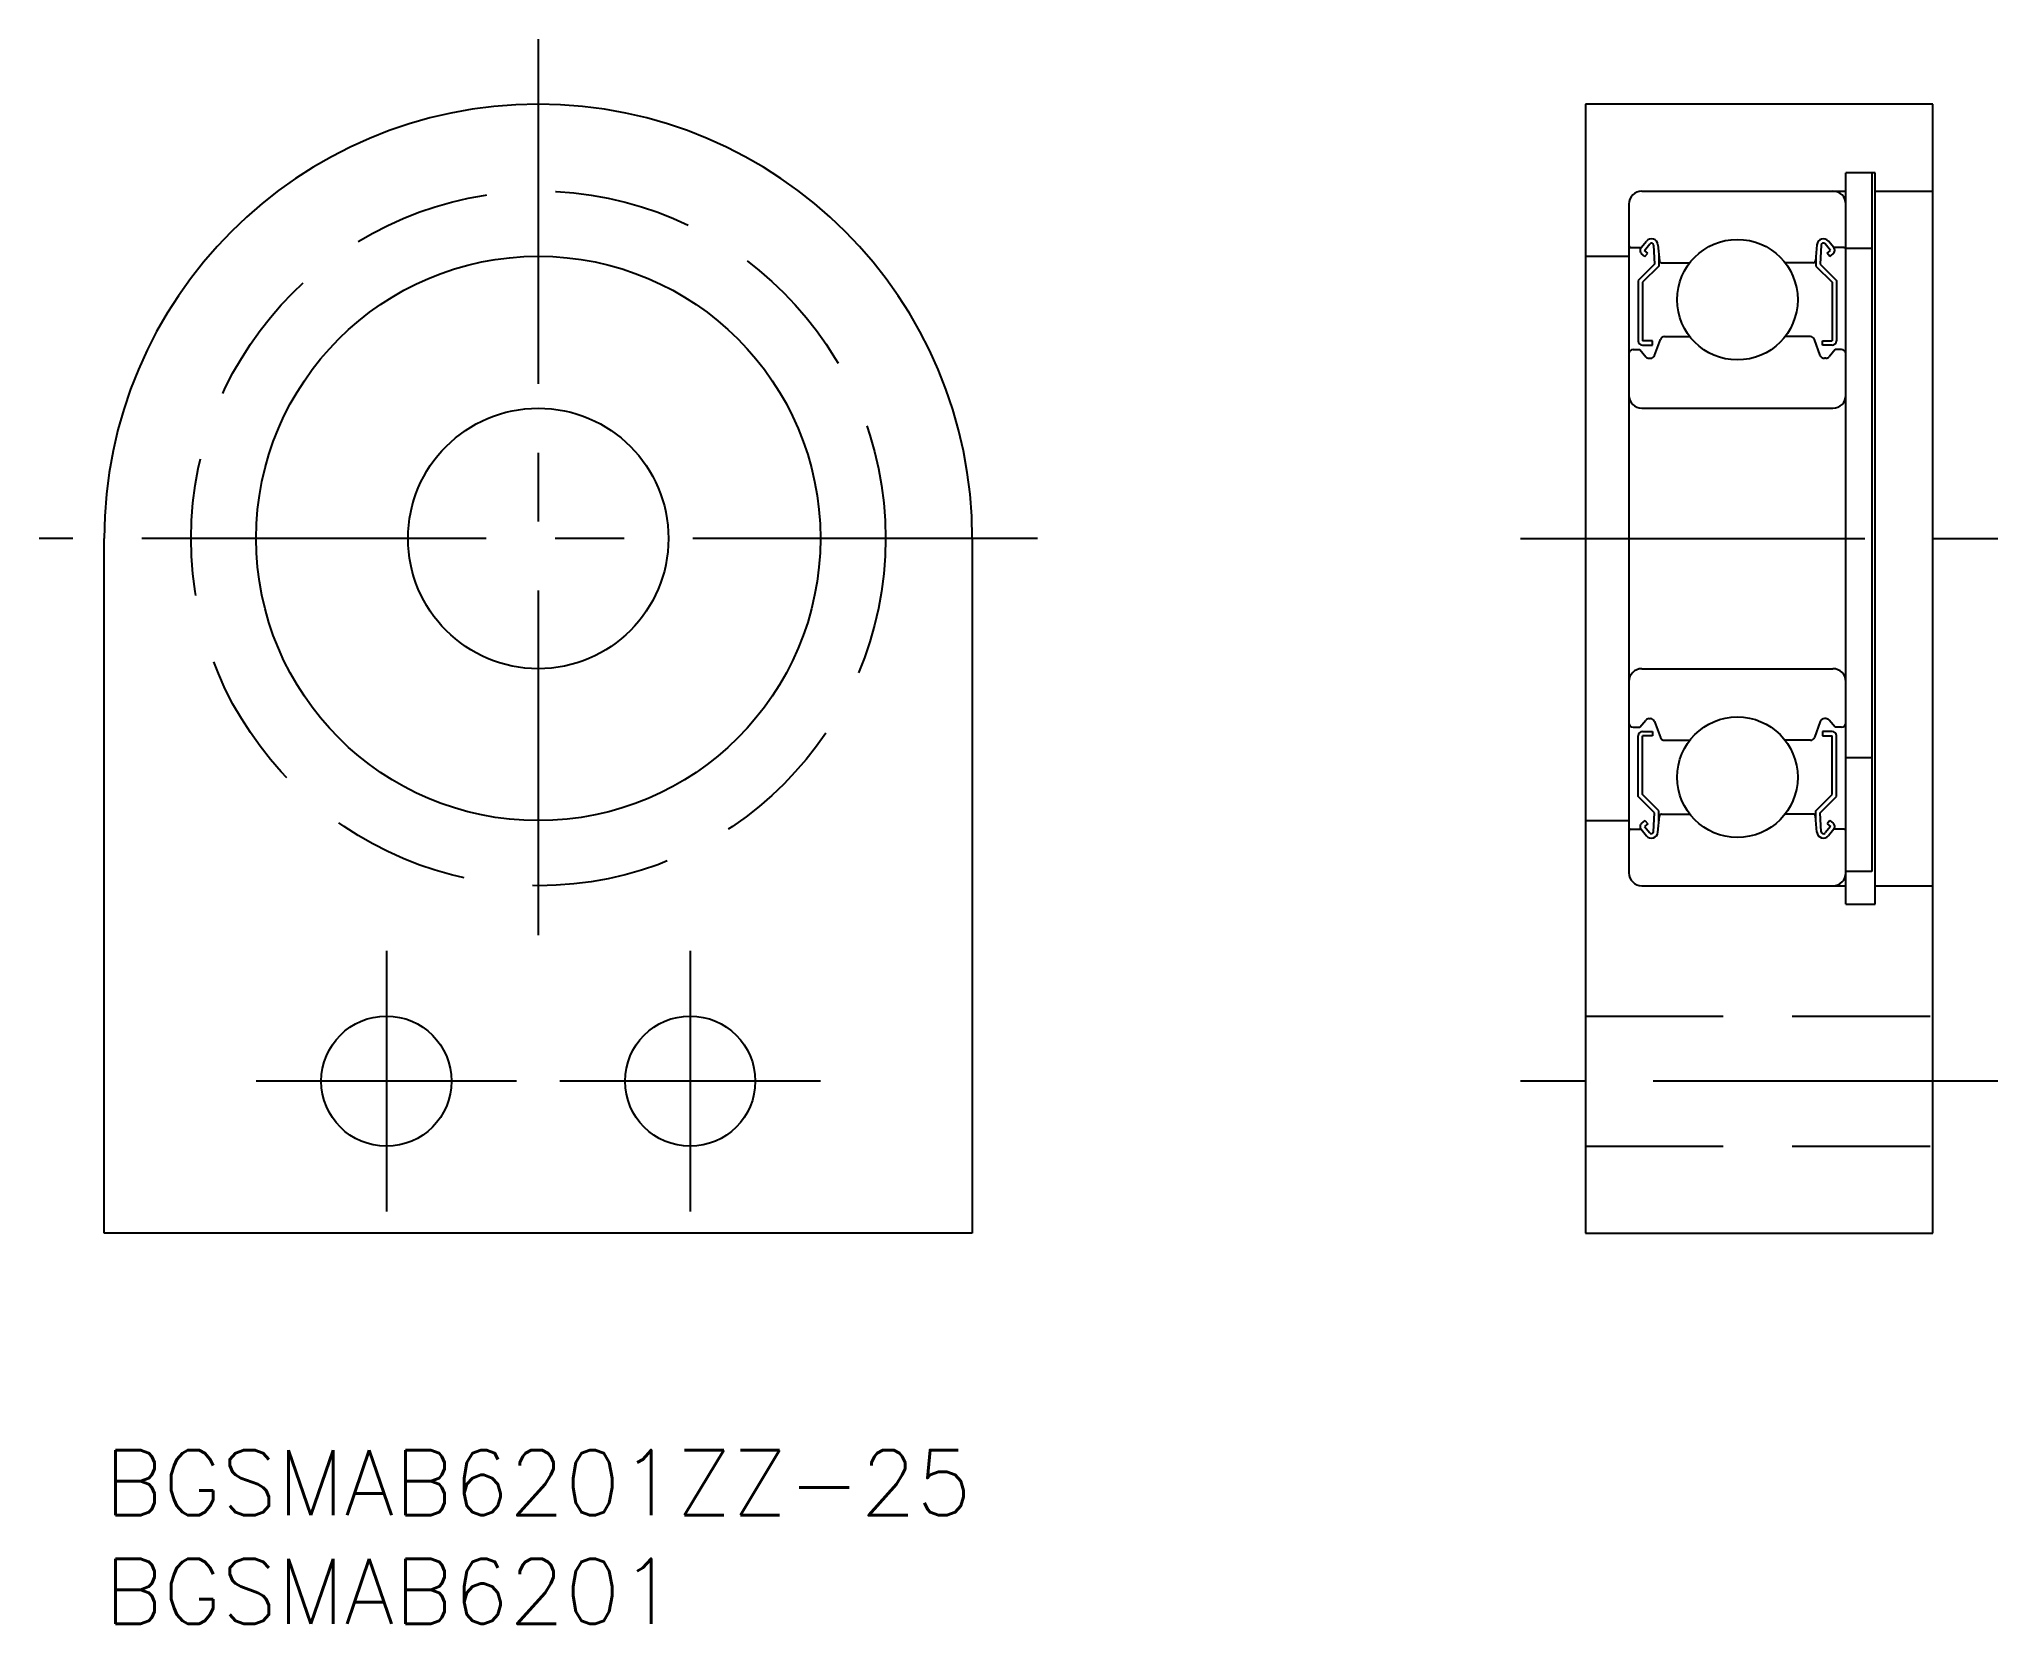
# Model space of a CAD drawing. Extents: x -3 to 87.3, y -8 to 65.
import ezdxf

# ---------------------------------------------------------------- set-up
doc = ezdxf.new("R2010")
doc.units = 0
doc.header["$LTSCALE"] = 0.5
doc.linetypes.add('CENTER', pattern=[50.8, 31.75, -6.35, 6.35, -6.35])
doc.linetypes.add('DASHED', pattern=[19.05, 12.7, -6.35])
for name, color, linetype in [('MSM_CENTER', 1, 'CENTER'), ('MSM_CONTINUOUS', 7, 'CONTINUOUS'), ('MSM_DASHED', 4, 'DASHED'), ('MSM_PART_NUMBER', 7, 'CONTINUOUS')]:
    doc.layers.add(name, color=color, linetype=linetype)
doc.styles.get("Standard").update_dxf_attribs({"font": 'txt.shx', "height": 3, "bigfont": 'bigfont.shx'})

# ---------------------------------------------------------------- blocks, each defined once
blk = doc.blocks.new('*U6')
at = {"layer": 'MSM_PART_NUMBER'}
blk.add_text('BGSMAB6201ZZ-25', height=3, dxfattribs=at).set_placement((0, -3))
blk = doc.blocks.new('*U7')
at = {"layer": 'MSM_PART_NUMBER'}
blk.add_text('BGSMAB6201', height=3, dxfattribs=at).set_placement((0, -8))

msp = doc.modelspace()

# ---------------------------------------------------------------- linework, layer by layer
at = {"layer": 'MSM_CENTER'}
for p, q in [((20, 65), (20, 23)), ((43, 42), (-3, 42)), ((65.258, 42), (87.258, 42)), ((13, 23), (13, 11)), ((27, 23), (27, 11)), ((19, 17), (7, 17)), ((33, 17), (21, 17)), ((87.258, 17), (65.258, 17))]:
    msp.add_line(p, q, dxfattribs=at)
at = {"layer": 'MSM_CONTINUOUS'}
for p, q in [((68.258, 62), (68.258, 10)), ((84.258, 62), (68.258, 62)), ((84.258, 10), (84.258, 62)), ((80.258, 25.15), (80.258, 58.85)), ((81.608, 58.85, -1.3), (80.258, 58.85, -1.3)), ((81.458, 58.85), (81.458, 26.65)), ((81.608, 25.15, -0.1), (81.608, 58.85, -0.1)), ((70.858, 58), (80.258, 58)), ((81.608, 58, -1.3), (84.258, 58, -1.3)), ((70.258, 57.4), (70.258, 26.6)), ((70.358, 55.4), (70.818, 55.4)), ((70.818, 55.4), (71.068, 55.697)), ((70.996, 54.99), (70.843, 55.118)), ((70.971, 55.271), (71.222, 55.569)), ((71.124, 55.143), (70.971, 55.271)), ((70.996, 54.99), (71.124, 55.143)), ((71.398, 55.51), (71.441, 54.633)), ((71.597, 55.531), (71.661, 54.791)), ((78.92, 55.531), (78.855, 54.791)), ((79.118, 55.51), (79.075, 54.633)), ((79.545, 55.271), (79.295, 55.569)), ((79.392, 55.143), (79.545, 55.271)), ((79.52, 54.99), (79.392, 55.143)), ((79.698, 55.4), (79.449, 55.697)), ((79.52, 54.99), (79.673, 55.118)), ((80.158, 55.4), (79.698, 55.4)), ((81.458, 55.35, -1.3), (80.258, 55.35, -1.3)), ((68.258, 55), (70.258, 55)), ((71.441, 54.633), (70.691, 53.883)), ((71.641, 54.55), (70.891, 53.8)), ((71.641, 55.02), (71.641, 54.55)), ((71.761, 54.7), (73.061, 54.7)), ((78.756, 54.7), (77.456, 54.7)), ((78.875, 55.02), (78.875, 54.55)), ((78.875, 54.55), (79.625, 53.8)), ((79.075, 54.633), (79.825, 53.883)), ((70.691, 53.883), (70.691, 51.1)), ((70.891, 53.8), (70.891, 51.1)), ((79.625, 53.8), (79.625, 51.1)), ((79.825, 53.883), (79.825, 51.1)), ((70.458, 50.7), (70.758, 50.7)), ((70.758, 50.7), (71.034, 50.371)), ((71.341, 51.1), (70.891, 51.1)), ((70.891, 50.9), (71.341, 50.9)), ((71.341, 50.9), (71.341, 51.1)), ((71.44, 50.432), (71.708, 51.168)), ((71.896, 51.3), (73.061, 51.3)), ((78.62, 51.3), (77.456, 51.3)), ((79.076, 50.432), (78.808, 51.168)), ((79.175, 51.1), (79.625, 51.1)), ((79.175, 50.9), (79.175, 51.1)), ((79.625, 50.9), (79.175, 50.9)), ((79.758, 50.7), (79.483, 50.371)), ((80.058, 50.7), (79.758, 50.7)), ((71.187, 50.3), (71.252, 50.3)), ((79.329, 50.3), (79.264, 50.3)), ((70.858, 48), (79.658, 48)), ((0, 10), (0, 42)), ((40, 42), (40, 10)), ((70.858, 36), (79.658, 36)), ((70.758, 33.3), (71.034, 33.629)), ((71.187, 33.7), (71.252, 33.7)), ((71.44, 33.568), (71.708, 32.832)), ((79.076, 33.568), (78.808, 32.832)), ((79.329, 33.7), (79.264, 33.7)), ((79.758, 33.3), (79.483, 33.629)), ((70.458, 33.3), (70.758, 33.3)), ((70.691, 30.117), (70.691, 32.9)), ((70.891, 33.1), (71.341, 33.1)), ((70.891, 30.2), (70.891, 32.9)), ((71.341, 32.9), (70.891, 32.9)), ((71.341, 33.1), (71.341, 32.9)), ((71.896, 32.7), (73.061, 32.7)), ((78.62, 32.7), (77.456, 32.7)), ((79.625, 33.1), (79.175, 33.1)), ((79.175, 33.1), (79.175, 32.9)), ((79.175, 32.9), (79.625, 32.9)), ((79.625, 30.2), (79.625, 32.9)), ((80.058, 33.3), (79.758, 33.3)), ((79.825, 30.117), (79.825, 32.9)), ((81.458, 31.893, -1.3), (80.258, 31.893, -1.3)), ((71.441, 29.367), (70.691, 30.117)), ((71.641, 29.45), (70.891, 30.2)), ((78.875, 29.45), (79.625, 30.2)), ((79.075, 29.367), (79.825, 30.117)), ((68.258, 29), (70.258, 29)), ((70.996, 29.01), (70.843, 28.882)), ((70.996, 29.01), (71.124, 28.857)), ((71.398, 28.49), (71.441, 29.367)), ((71.597, 28.469), (71.661, 29.209)), ((71.641, 28.98), (71.641, 29.45)), ((71.761, 29.3), (73.061, 29.3)), ((78.756, 29.3), (77.456, 29.3)), ((78.92, 28.469), (78.855, 29.209)), ((78.875, 28.98), (78.875, 29.45)), ((79.118, 28.49), (79.075, 29.367)), ((79.52, 29.01), (79.392, 28.857)), ((79.52, 29.01), (79.673, 28.882)), ((70.358, 28.6), (70.818, 28.6)), ((70.818, 28.6), (71.068, 28.303)), ((71.124, 28.857), (70.971, 28.729)), ((70.971, 28.729), (71.222, 28.431)), ((79.545, 28.729), (79.295, 28.431)), ((79.392, 28.857), (79.545, 28.729)), ((79.698, 28.6), (79.449, 28.303)), ((80.158, 28.6), (79.698, 28.6)), ((81.458, 26.65, -1.3), (80.258, 26.65, -1.3)), ((70.858, 26), (80.258, 26)), ((73.258, 26), (73.258, 26)), ((81.608, 26, -1.3), (84.258, 26, -1.3)), ((80.258, 25.15, -1.3), (81.608, 25.15, -1.3)), ((40, 10), (0, 10)), ((68.258, 10), (84.258, 10))]:
    msp.add_line(p, q, dxfattribs=at)
for centre, radius in [((75.258, 53), 2.778), ((20, 42), 13), ((20, 42), 6), ((75.258, 31), 2.778), ((13, 17), 3), ((27, 17), 3)]:
    msp.add_circle(centre, radius, dxfattribs=at)
for centre, radius, start, end in [((20, 42), 20, 0, 180), ((70.858, 57.4), 0.6, 90, 180), ((79.658, 57.4), 0.6, 0, 90), ((70.358, 55.5), 0.1, 180, 270), ((70.971, 55.271), 0.2, 140.00119, 230.08703), ((71.298, 55.505), 0.3, 4.99683, 140.00119), ((71.298, 55.505), 0.1, 2.81979, 140.00022), ((79.219, 55.505), 0.3, 39.99881, 175.00317), ((79.218, 55.505), 0.1, 39.99978, 177.18021), ((79.545, 55.271), 0.2, 309.91297, 39.99881), ((80.158, 55.5), 0.1, 270, 0), ((71.761, 54.8), 0.1, 184.99683, 270), ((78.756, 54.8), 0.1, 270, 355.00317), ((70.458, 50.5), 0.2, 90, 180), ((70.891, 51.1), 0.2, 180, 270), ((71.896, 51.1), 0.2, 90, 159.99165), ((78.62, 51.1), 0.2, 20.00835, 90), ((79.625, 51.1), 0.2, 270, 0), ((80.058, 50.5), 0.2, 0, 90), ((71.187, 50.5), 0.2, 219.9952, 270), ((71.252, 50.5), 0.2, 270, 339.99165), ((79.264, 50.5), 0.2, 200.00835, 270), ((79.329, 50.5), 0.2, 270, 320.0048), ((70.858, 48.6), 0.6, 180, 270), ((79.658, 48.6), 0.6, 270, 0), ((70.858, 35.4), 0.6, 90, 180), ((79.658, 35.4), 0.6, 0, 90), ((70.458, 33.5), 0.2, 180, 270), ((71.187, 33.5), 0.2, 90, 140.0048), ((71.252, 33.5), 0.2, 20.00835, 90), ((79.264, 33.5), 0.2, 90, 159.99165), ((79.329, 33.5), 0.2, 39.9952, 90), ((80.058, 33.5), 0.2, 270, 0), ((70.891, 32.9), 0.2, 90, 180), ((71.896, 32.9), 0.2, 200.00835, 270), ((78.62, 32.9), 0.2, 270, 339.99165), ((79.625, 32.9), 0.2, 0, 90), ((71.761, 29.2), 0.1, 90, 175.00317), ((78.756, 29.2), 0.1, 4.99683, 90), ((70.358, 28.5), 0.1, 90, 180), ((70.971, 28.729), 0.2, 129.91297, 219.99881), ((71.298, 28.495), 0.3, 219.99881, 355.00317), ((71.298, 28.495), 0.1, 219.99978, 357.18021), ((79.219, 28.495), 0.3, 184.99683, 320.00119), ((79.218, 28.495), 0.1, 182.81979, 320.00022), ((79.545, 28.729), 0.2, 320.00119, 50.08703), ((80.158, 28.5), 0.1, 0, 90), ((70.858, 26.6), 0.6, 180, 270), ((79.658, 26.6), 0.6, 270, 0)]:
    msp.add_arc(centre, radius, start, end, dxfattribs=at)
at = {"layer": 'MSM_DASHED'}
for p, q in [((68.258, 20), (84.258, 20)), ((68.258, 14), (84.258, 14))]:
    msp.add_line(p, q, dxfattribs=at)
msp.add_circle((20, 42), 16, dxfattribs=at)

# ---------------------------------------------------------------- block references
at = {"layer": 'MSM_CONTINUOUS'}
for name in ['*U6', '*U7']:
    msp.add_blockref(name, (0, 0), dxfattribs=at)

doc.saveas('drawing.dxf')
